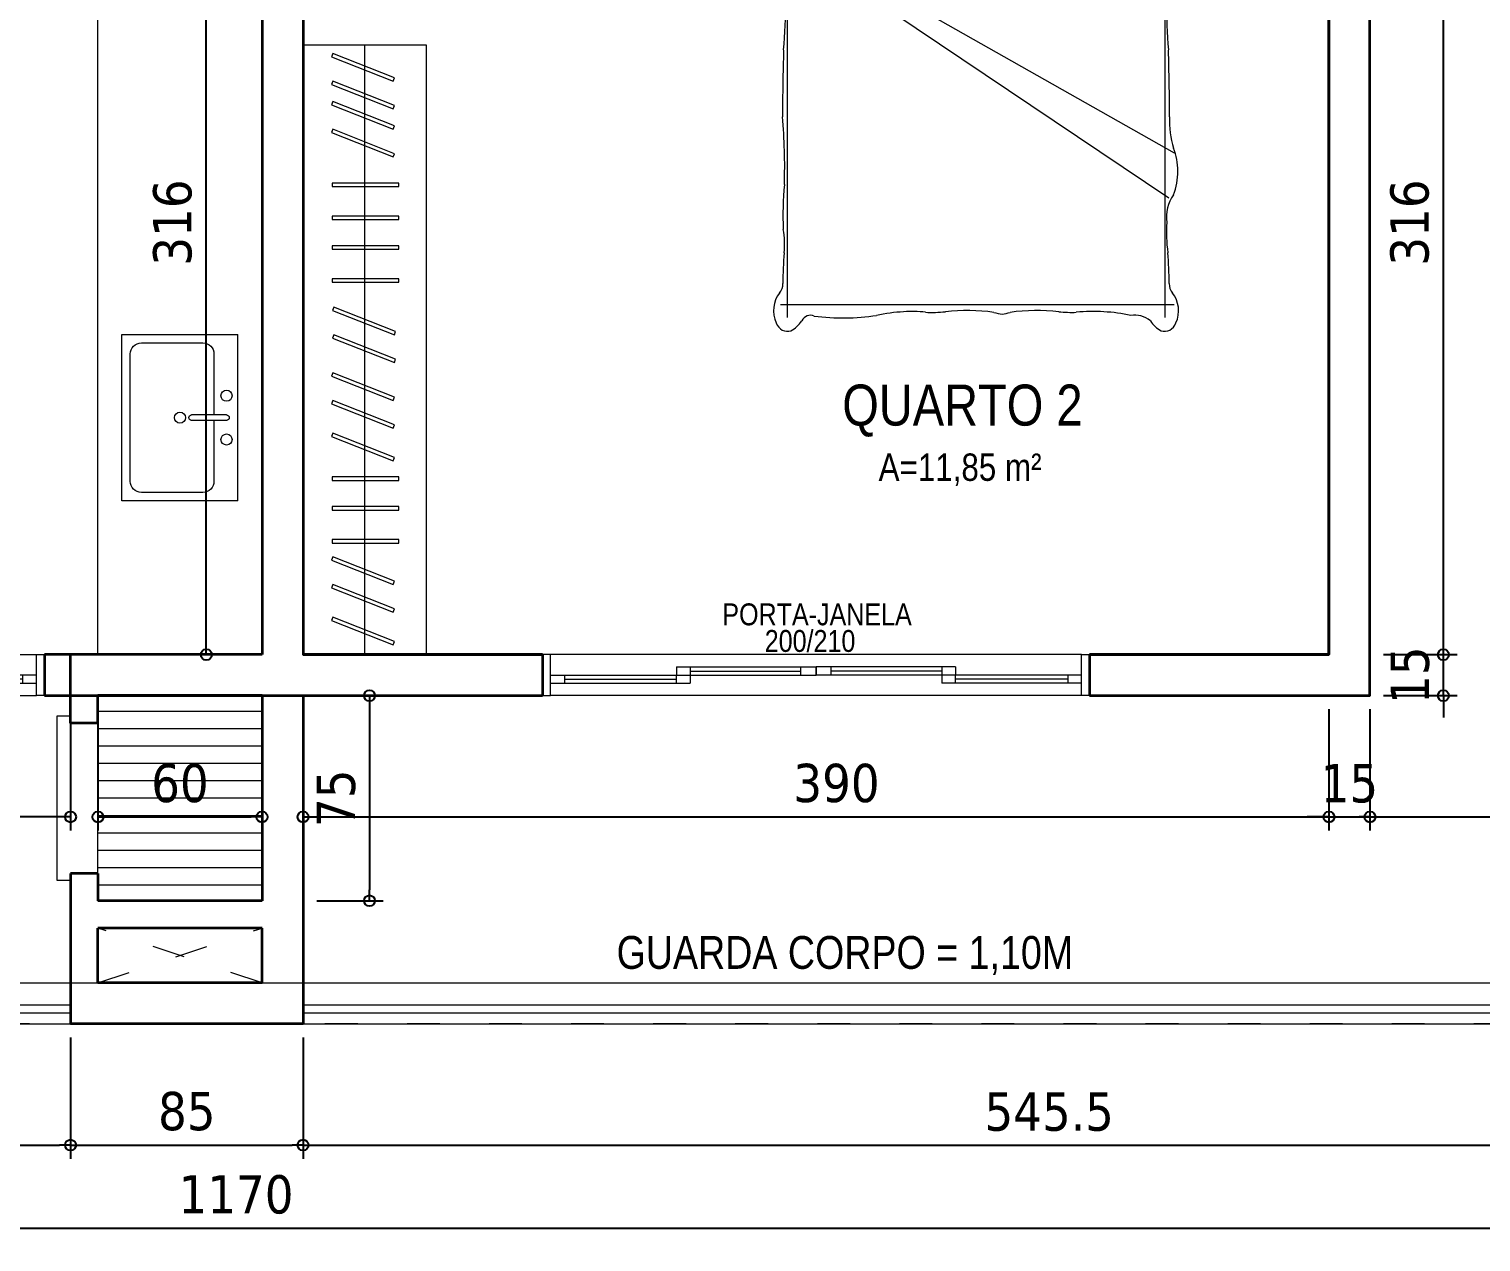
# Model space of a CAD drawing. Header units: millimetres. Extents: x 2030 to 44114, y 1520 to 18221.
# Drawn here: x 39454 to 39985, y 5800 to 6243 of the extents above; entities that cross this region are included whole.
import ezdxf
from ezdxf.enums import TextEntityAlignment as Align

# ---------------------------------------------------------------- set-up
doc = ezdxf.new("R2010")
doc.units = ezdxf.units.MM
doc.linetypes.add('ACAD_ISO03W100', pattern=[30, 12, -18])
for name, color, linetype, lineweight in [('01', 1, 'Continuous', 5), ('018 - Cotas', 244, 'Continuous', 5), ('019 - Hachuras', 19, 'Continuous', 5), ('02', 2, 'Continuous', 13), ('020 - Textos', 20, 'Continuous', 5), ('030 - Esquadrias', 30, 'Continuous', 5), ('05', 5, 'Continuous', 35), ('055 - Mobilia', 55, 'Continuous', 5), ('08', 8, 'Continuous', 5)]:
    doc.layers.add(name, color=color, linetype=linetype, lineweight=lineweight)
doc.styles.add('LE2', font='tahoma.ttf')
doc.styles.add('ROMANS', font='ARIALN.TTF')
doc.dimstyles.new('000_COTA075', dxfattribs={"dimtxt": 14, "dimasz": 4, "dimexe": 5, "dimexo": 5, "dimgap": 5, "dimtad": 1, "dimdec": 1, "dimzin": 12, "dimdsep": 46, "dimtxsty": 'LE2', "dimblk": 'ORIGIN', "dimcen": 0, "dimclrd": 256, "dimclre": 256, "dimclrt": 2, "dimadec": 0, "dimazin": 0, "dimtfac": 1, "dimtdec": 1, "dimtix": 1, "dimtmove": 2, "dimatfit": 3, "dimfxl": 5, "dimtolj": 1, "dimtzin": 0, "dimarcsym": 0})

# ---------------------------------------------------------------- blocks, each defined once
blk = doc.blocks.new('camacasal')
at = {"linetype": 'Continuous'}
for p, q in [((9645.22, -537.99), (9500.32, -537.99)), ((9504.43, -540.03), (9504.43, -730.75)), ((9642.43, -540.03), (9642.43, -730.75)), ((9501.92, -542.64), (9645.86, -542.64)), ((9502.6, -589.39), (9645.86, -670.57)), ((9502.6, -592), (9643.97, -687)), ((9515.14, -595.67), (9541.84, -595.67)), ((9558.64, -595.67), (9561.35, -595.67)), ((9622.73, -595.67), (9643.13, -595.67)), ((9526.37, -600.09), (9571.09, -600.09)), ((9591.66, -600.09), (9599.94, -600.09)), ((9619.86, -600.09), (9643.14, -600.09)), ((9501.92, -725.99), (9645.86, -725.99))]:
    blk.add_line(p, q, dxfattribs=at)
for centre, major_axis, ratio, start_param, end_param in [((9505.42, -540.28), (0, 6.47), 0.842, 1.208836, 1.888697), ((9619.89, -633.03), (-0.73, 90.77), 0.895432, -0.268651, 0.232626), ((9641.49, -540.07), (0, 4.89), 0.842, 4.274479, 5.150299), ((9503.47, -533.29), (0, 9.8), 0.842, 2.739883, 3.148436), ((9533.17, -561.44), (0, 33.82), 0.842, 1.003738, 2.161304), ((9718.67, -554.5), (0, 255.77), 0.842, 1.526173, 1.588451), ((9554.49, -560.47), (0, 57.59), 0.842, 1.290258, 1.869961), ((9525.67, -681.82), (-5.28, 138.12), 0.920375, -0.235032, 0.109747), ((9527.17, -654.64), (-2.37, 111.97), 0.927384, -0.22879, 0.163879), ((9761.45, -543.44), (0, 253.42), 0.842, 1.572651, 1.646389), ((9439.12, -562.3), (0, 130.95), 0.842, 4.697616, 4.844219), ((9626.95, -561.08), (0, 90.08), 0.842, 1.388063, 1.569645), ((9483.72, -545.98), (0, 82.26), 0.842, 4.530683, 4.748075), ((9569.16, -889.87), (0, 344.99), 0.842, -0.098335, 0.059287), ((9572.22, -725.69), (0, 182.51), 0.842, -0.158232, 0.129618), ((9650.18, -546.87), (0, 64.17), 0.842, 1.532854, 1.771103), ((9524.64, -561.57), (0, 86.78), 0.842, -1.538792, -1.384142), ((9652.6, -561.05), (0, 64.02), 0.842, 1.31499, 1.542654), ((9618.49, -719.22), (-1.79, 175), 0.892797, -0.159755, 0.111568), ((9546.25, -547.44), (0, 64.89), 0.842, 4.523311, 4.766895), ((9500.7, -562.3), (0, 166.42), 0.842, 4.609301, 4.825325), ((9578.21, -560.78), (0, 75.88), 0.842, 4.491038, 4.917351), ((9642.28, -537.03), (0, 6.19), 0.842, 3.346004, 3.739523), ((9428.19, -554.5), (0, 255.77), 0.842, 4.694734, 4.757012), ((9532.33, -574.34), (0, 15.68), 0.842, -1.240254, 0.256084), ((9571.15, -574.46), (0, 19.04), 0.842, 0.120414, 0.803586), ((9557.29, -579.82), (0, 28.1), 0.842, -1.301985, -0.528622), ((11070.52, -608), (0, 1861.91), 0.842, 1.544483, 1.555164), ((9565.21, -573.9), (0, 44.61), 0.842, 1.209558, 2.033355), ((9558.29, -585.95), (0, 21.61), 0.842, -0.208719, 1.23629), ((9555.46, -579.05), (0, 18.11), 0.842, -0.625403, 1.114255), ((9517.48, -569.15), (0, 54.36), 0.842, 4.165301, 4.872919), ((9600.57, -567.23), (0, 7.82), 0.842, 0.525578, 1.499193), ((9595.56, -580.57), (0, 20.66), 0.842, -1.078621, -0.060981), ((8076.34, -608), (0, 1861.91), 0.842, -1.555164, -1.544483), ((9604.74, -591.79), (0, 57.37), 0.842, 1.065446, 1.643222), ((9593.79, -595), (0, 27.65), 0.842, -0.112388, 0.947457), ((9591.95, -597.97), (0, 31.42), 0.842, -0.202318, 0.558641), ((9559.6, -574.19), (0, 44.87), 0.842, 3.999141, 4.89617), ((9531.33, -565.11), (0, 77.33), 0.842, 4.216802, 4.680535), ((9620.19, -592.3), (0, 24.21), 0.842, -0.490653, 0.905315), ((9618.05, -597), (0, 30.01), 0.842, -0.494969, 0.54689), ((9600.48, -573.24), (0, 34.53), 0.842, 3.705792, 4.834562), ((9580.96, -562.2), (0, 57.85), 0.842, 3.967485, 4.56338), ((9660.35, -605.69), (0, 51.67), 0.842, 0.871806, 0.993983), ((9464.69, -1449.22), (-752.97, 507.04), 0.949114, -1.071902, -1.048613), ((9524.84, -470.51), (-99.89, 56.93), 0.933708, 1.911895, 2.082379), ((9630.53, -531.08), (45.46, 27.09), 0.886413, 4.213526, 4.422493), ((9638.77, -639.87), (63.76, 22.39), 0.922185, 1.217887, 1.385918), ((9545.65, -582.4), (0, 50.79), 0.842, 1.501623, 1.737181), ((9601.21, -582.4), (0, 50.79), 0.842, 4.546004, 4.781562), ((9660.35, -605.69), (0, 51.67), 0.842, 1.157122, 1.463526), ((9444.75, -597.64), (0, 70.08), 0.842, 4.656224, 4.809979), ((9551.03, -542.65), (0, 54.81), 0.842, 2.659635, 3.314294), ((9587.11, -547.79), (0, 54.75), 0.842, 2.499662, 3.220084), ((9702.11, -597.64), (0, 70.08), 0.842, 1.473207, 1.626961), ((9615.14, -546.14), (0, 55.42), 0.842, 2.634517, 3.237011), ((9614.33, -608.29), (0, 131.6), 0.842, 1.519791, 1.621802), ((9532.53, -608.29), (0, 131.6), 0.842, 4.661383, 4.763394), ((9407.83, -619.68), (0, 113.92), 0.842, 4.595979, 4.753546), ((9739.04, -619.68), (0, 113.92), 0.842, 1.529639, 1.687206), ((9669.44, -651.94), (3.95, 370), 0.450571, 1.524166, 1.590152), ((9477.42, -651.94), (-3.95, 370), 0.450571, 4.693033, 4.759019), ((9357.39, -675.45), (0, 173.51), 0.842, 4.674038, 4.817059), ((9670.18, -658.58), (0, 30.91), 0.842, 1.530165, 1.909279), ((9633.09, -676.41), (0, 16.71), 0.842, 4.666152, 5.182808), ((9631.78, -677.83), (0, 18.26), 0.842, 4.256376, 4.747939), ((9579.13, -692.86), (0, 90.6), 0.842, 1.451831, 1.633258), ((9653.67, -694.03), (0, 12.59), 0.842, 0.867029, 1.726487), ((9480.99, -704.02), (0, 26.7), 0.842, 4.598694, 4.920312), ((9680.7, -699.88), (0, 44.71), 0.842, 1.483451, 1.731891), ((9591.86, -718.16), (0, 105.73), 0.842, 1.465515, 1.571508), ((9555.01, -718.16), (0, 105.73), 0.842, 4.711678, 4.817671), ((9507.16, -728.23), (0, 9.22), 0.842, 0.799084, 2.072077), ((9498.82, -718.36), (0, 4.77), 0.842, 3.905288, 4.737599), ((9648.05, -718.36), (0, 4.77), 0.842, 1.545587, 2.377898), ((9639.7, -728.23), (0, 9.22), 0.842, 4.211108, 5.484102), ((9501.72, -724.54), (0, 12.04), 0.842, 3.555342, 4.048395), ((9512.95, -734.57), (0, 4.66), 0.842, -0.345033, 0.975018), ((9525.24, -650.78), (77.85, 21.26), 0.992056, 4.311435, 4.59512), ((9549.6, -809.75), (0, 81.16), 0.842, 0.038529, 0.184232), ((9550.19, -779.21), (0, 50.7), 0.842, -0.111538, 0.07549), ((9556.98, -636.73), (0, 92.13), 0.842, 3.115228, 3.209722), ((9570.33, -822.66), (0, 94.5), 0.842, -0.121788, 0.101566), ((9583.81, -712.73), (0, 16.75), 0.842, 2.867991, 3.081897), ((9582.13, -712.73), (0, 16.75), 0.842, 3.201289, 3.415195), ((9595.6, -822.66), (0, 94.5), 0.842, -0.101566, 0.121788), ((9608.3, -658.15), (0, 70.7), 0.842, 3.063819, 3.171686), ((9616.11, -809.76), (0, 81.25), 0.842, -0.059629, 0.088093), ((9617.55, -809.75), (0, 81.16), 0.842, -0.184232, -0.038529), ((9633.06, -735.72), (-6.32, 3.45), 0.755673, 4.460076, 5.556769), ((9645.15, -724.54), (0, 12.04), 0.842, 2.23479, 2.727844), ((9504.47, -730.42), (0, 5.37), 0.842, 2.00111, 3.439314), ((9642.4, -730.42), (0, 5.37), 0.842, 2.843871, 4.282075)]:
    blk.add_ellipse(centre, major_axis=major_axis, ratio=ratio, start_param=start_param, end_param=end_param, dxfattribs=at)
blk = doc.blocks.new('Pia da cozinha-Simples - 760 x 535mm-V2-Pav_ Terreo')
for p, q in [((-364.3, 264.2), (-364.3, -265.2)), ((-364.3, 264.2), (395.7, 264.2)), ((3, 212.7), (3, 53.1)), ((28.4, 212.7), (28.4, 53.1)), ((395.7, -265.2), (395.7, 264.2)), ((3, 155.5), (-275.4, 155.5)), ((306.8, 155.5), (28.4, 155.5)), ((-326.2, 104.7), (-326.2, -176.3)), ((357.6, -176.3), (357.6, 104.7)), ((-364.3, -265.2), (395.7, -265.2)), ((-275.4, -227.1), (306.8, -227.1))]:
    blk.add_line(p, q)
for centre, radius, start, end in [((-84.3, 212.7), 25.4, 360, 180), ((-84.3, 212.7), 25.4, 180, 360), ((15.7, 212.7), 12.7, 360, 180), ((115.7, 212.7), 25.4, 360, 180), ((115.7, 212.7), 25.4, 180, 360), ((-275.4, 104.7), 50.8, 90, 180), ((306.8, 104.7), 50.8, 360, 90), ((15.7, 0), 25.4, 360, 180), ((15.7, 0), 25.4, 180, 0), ((15.7, 53.1), 12.7, 180, 0), ((-275.4, -176.3), 50.8, 180, 270), ((306.8, -176.3), 50.8, 270, 0)]:
    blk.add_arc(centre, radius, start, end)
blk = doc.blocks.new('PJ-200')
at = {"layer": '030 - Esquadrias'}
for p, q in [((74001.4, -12434.79), (73807.4, -12434.79)), ((73807.4, -12439.29), (73812.4, -12439.29)), ((73812.4, -12442.29), (73812.4, -12439.29)), ((73812.4, -12439.29), (73853.4, -12439.29)), ((73853.4, -12439.29), (73853.4, -12442.29)), ((73853.4, -12439.29), (73858.4, -12439.29)), ((73858.4, -12442.29), (73858.4, -12439.29)), ((73955.4, -12439.29), (73950.4, -12439.29)), ((73950.4, -12442.29), (73950.4, -12439.29)), ((73996.4, -12439.29), (73955.4, -12439.29)), ((73955.4, -12439.29), (73955.4, -12442.29)), ((73996.4, -12442.29), (73996.4, -12439.29)), ((74001.4, -12439.29), (73996.4, -12439.29)), ((73807.4, -12442.29), (73812.4, -12442.29)), ((73812.4, -12440.79), (73853.4, -12440.79)), ((73812.4, -12442.29), (73853.4, -12442.29)), ((73853.4, -12442.29), (73858.4, -12442.29)), ((73853.4, -12442.29), (73858.4, -12442.29)), ((73853.4, -12445.29), (73853.4, -12442.29)), ((73853.4, -12445.29), (73858.4, -12445.29)), ((73858.4, -12445.29), (73858.4, -12442.29)), ((73858.4, -12442.29), (73898.9, -12442.29)), ((73858.4, -12443.79), (73898.9, -12443.79)), ((73858.4, -12445.29), (73898.9, -12445.29)), ((73898.9, -12442.29), (73898.9, -12445.29)), ((73898.9, -12442.29), (73904.4, -12442.29)), ((73898.9, -12445.29), (73904.4, -12445.29)), ((73904.4, -12442.29), (73904.4, -12445.29)), ((73909.9, -12442.29), (73904.4, -12442.29)), ((73904.4, -12442.29), (73904.4, -12445.29)), ((73904.4, -12445.29), (73904.4, -12442.29)), ((73904.4, -12445.29), (73904.4, -12442.29)), ((73909.9, -12445.29), (73904.4, -12445.29)), ((73909.9, -12442.29), (73909.9, -12445.29)), ((73950.4, -12442.29), (73909.9, -12442.29)), ((73950.4, -12443.79), (73909.9, -12443.79)), ((73950.4, -12445.29), (73909.9, -12445.29)), ((73955.4, -12442.29), (73950.4, -12442.29)), ((73950.4, -12445.29), (73950.4, -12442.29)), ((73955.4, -12442.29), (73950.4, -12442.29)), ((73955.4, -12445.29), (73950.4, -12445.29)), ((73996.4, -12440.79), (73955.4, -12440.79)), ((73955.4, -12445.29), (73955.4, -12442.29)), ((73996.4, -12442.29), (73955.4, -12442.29)), ((74001.4, -12442.29), (73996.4, -12442.29)), ((74001.4, -12449.79), (73807.4, -12449.79))]:
    blk.add_line(p, q, dxfattribs=at)
for points in [[(73804.4, -12449.79), (73804.4, -12434.79), (73807.4, -12434.79), (73807.4, -12449.79)], [(74004.4, -12449.79), (74004.4, -12434.79), (74001.4, -12434.79), (74001.4, -12449.79)]]:
    blk.add_lwpolyline(points, close=True, dxfattribs=at)
blk = doc.blocks.new('porta300')
at = {"layer": '030 - Esquadrias'}
for p, q in [((118299.49, -28948.65), (118593.49, -28948.65)), ((118299.49, -28956.15), (118304.49, -28956.15)), ((118304.49, -28956.15), (118304.49, -28959.15)), ((118304.49, -28956.15), (118370.49, -28956.15)), ((118370.49, -28953.15), (118375.49, -28953.15)), ((118370.49, -28953.15), (118370.49, -28956.15)), ((118370.49, -28959.15), (118370.49, -28956.15)), ((118370.49, -28956.15), (118375.49, -28956.15)), ((118370.49, -28956.15), (118375.49, -28956.15)), ((118375.49, -28953.15), (118375.49, -28956.15)), ((118375.49, -28953.15), (118440.99, -28953.15)), ((118375.49, -28954.65), (118440.99, -28954.65)), ((118375.49, -28956.15), (118375.49, -28959.15)), ((118375.49, -28956.15), (118440.99, -28956.15)), ((118440.99, -28953.15), (118446.49, -28953.15)), ((118440.99, -28956.15), (118440.99, -28953.15)), ((118440.99, -28956.15), (118446.49, -28956.15)), ((118446.49, -28956.15), (118446.49, -28953.15)), ((118451.99, -28953.15), (118446.49, -28953.15)), ((118446.49, -28956.15), (118446.49, -28953.15)), ((118446.49, -28953.15), (118446.49, -28956.15)), ((118446.49, -28953.15), (118446.49, -28956.15)), ((118451.99, -28956.15), (118446.49, -28956.15)), ((118451.99, -28956.15), (118451.99, -28953.15)), ((118517.49, -28953.15), (118451.99, -28953.15)), ((118517.49, -28954.65), (118451.99, -28954.65)), ((118517.49, -28956.15), (118451.99, -28956.15)), ((118522.49, -28953.15), (118517.49, -28953.15)), ((118517.49, -28953.15), (118517.49, -28956.15)), ((118517.49, -28956.15), (118517.49, -28959.15)), ((118522.49, -28956.15), (118517.49, -28956.15)), ((118522.49, -28956.15), (118517.49, -28956.15)), ((118522.49, -28953.15), (118522.49, -28956.15)), ((118522.49, -28959.15), (118522.49, -28956.15)), ((118588.49, -28956.15), (118522.49, -28956.15)), ((118593.49, -28956.15), (118588.49, -28956.15)), ((118588.49, -28956.15), (118588.49, -28959.15)), ((118299.49, -28959.15), (118304.49, -28959.15)), ((118304.49, -28957.65), (118370.49, -28957.65)), ((118304.49, -28959.15), (118370.49, -28959.15)), ((118370.49, -28959.15), (118375.49, -28959.15)), ((118522.49, -28959.15), (118517.49, -28959.15)), ((118588.49, -28957.65), (118522.49, -28957.65)), ((118588.49, -28959.15), (118522.49, -28959.15)), ((118593.49, -28959.15), (118588.49, -28959.15)), ((118299.49, -28963.65), (118593.49, -28963.65))]:
    blk.add_line(p, q, dxfattribs=at)
for points in [[(118296.49, -28948.65), (118296.49, -28963.65), (118299.49, -28963.65), (118299.49, -28948.65)], [(118596.49, -28948.65), (118596.49, -28963.65), (118593.49, -28963.65), (118593.49, -28948.65)]]:
    blk.add_lwpolyline(points, close=True, dxfattribs=at)
blk = doc.blocks.new('_Origin')
at = {"color": 0, "linetype": 'ByBlock', "lineweight": -2}
blk.add_line((0, 0), (-1, 0), dxfattribs=at)
blk.add_circle((0, 0), 0.5, dxfattribs=at)
blk = doc.blocks.new('*D238')
at = {"layer": '018 - Cotas', "lineweight": -2, "transparency": 16777216}
for p, q in [((38959.79, 5874.74), (38959.79, 5830.39)), ((39469.29, 5874.74), (39469.29, 5830.39)), ((38963.79, 5835.39), (39465.29, 5835.39))]:
    blk.add_line(p, q, dxfattribs=at)
at = {"layer": 'Defpoints', "color": 0, "transparency": 16777216}
for p in [(38959.79, 5879.74), (39469.29, 5879.74), (39469.29, 5835.39)]:
    blk.add_point(p, dxfattribs=at)
at = {"layer": '018 - Cotas', "lineweight": -2, "transparency": 16777216, "xscale": 4, "yscale": 4, "zscale": 4, "rotation": 180}
blk.add_blockref('_Origin', (38959.79, 5835.39), dxfattribs=at)
at = {"layer": '018 - Cotas', "lineweight": -2, "transparency": 16777216, "xscale": 4, "yscale": 4, "zscale": 4}
blk.add_blockref('_Origin', (39469.29, 5835.39), dxfattribs=at)
at = {"layer": '018 - Cotas', "color": 2, "transparency": 16777216, "insert": (39214.54, 5847.67), "char_height": 14, "attachment_point": 5, "style": 'LE2'}
blk.add_mtext('\\A1;509.5', dxfattribs=at)
blk = doc.blocks.new('*D239')
at = {"layer": '018 - Cotas', "lineweight": -2, "transparency": 16777216}
for p, q in [((39469.29, 5874.74), (39469.29, 5830.39)), ((39554.29, 5874.74), (39554.29, 5830.39)), ((39473.29, 5835.39), (39550.29, 5835.39))]:
    blk.add_line(p, q, dxfattribs=at)
at = {"layer": 'Defpoints', "color": 0, "transparency": 16777216}
for p in [(39469.29, 5879.74), (39554.29, 5879.74), (39554.29, 5835.39)]:
    blk.add_point(p, dxfattribs=at)
at = {"layer": '018 - Cotas', "lineweight": -2, "transparency": 16777216, "xscale": 4, "yscale": 4, "zscale": 4, "rotation": 180}
blk.add_blockref('_Origin', (39469.29, 5835.39), dxfattribs=at)
at = {"layer": '018 - Cotas', "lineweight": -2, "transparency": 16777216, "xscale": 4, "yscale": 4, "zscale": 4}
blk.add_blockref('_Origin', (39554.29, 5835.39), dxfattribs=at)
at = {"layer": '018 - Cotas', "color": 2, "transparency": 16777216, "insert": (39511.79, 5847.71), "char_height": 14, "attachment_point": 5, "style": 'LE2'}
blk.add_mtext('\\A1;85', dxfattribs=at)
blk = doc.blocks.new('*D240')
at = {"layer": '018 - Cotas', "lineweight": -2, "transparency": 16777216}
for p, q in [((39554.29, 5874.74), (39554.29, 5830.39)), ((40099.79, 5874.74), (40099.79, 5830.39)), ((39558.29, 5835.39), (40095.79, 5835.39))]:
    blk.add_line(p, q, dxfattribs=at)
at = {"layer": 'Defpoints', "color": 0, "transparency": 16777216}
for p in [(39554.29, 5879.74), (40099.79, 5879.74), (40099.79, 5835.39)]:
    blk.add_point(p, dxfattribs=at)
at = {"layer": '018 - Cotas', "lineweight": -2, "transparency": 16777216, "xscale": 4, "yscale": 4, "zscale": 4, "rotation": 180}
blk.add_blockref('_Origin', (39554.29, 5835.39), dxfattribs=at)
at = {"layer": '018 - Cotas', "lineweight": -2, "transparency": 16777216, "xscale": 4, "yscale": 4, "zscale": 4}
blk.add_blockref('_Origin', (40099.79, 5835.39), dxfattribs=at)
at = {"layer": '018 - Cotas', "color": 2, "transparency": 16777216, "insert": (39827.04, 5847.53), "char_height": 14, "attachment_point": 5, "style": 'LE2'}
blk.add_mtext('\\A1;545.5', dxfattribs=at)
blk = doc.blocks.new('*D242')
at = {"layer": '018 - Cotas', "lineweight": -2, "transparency": 16777216}
for p, q in [((39479.29, 5994.74), (39479.29, 5950.4)), ((39539.29, 5994.74), (39539.29, 5950.4)), ((39483.29, 5955.4), (39535.29, 5955.4))]:
    blk.add_line(p, q, dxfattribs=at)
at = {"layer": 'Defpoints', "color": 0, "transparency": 16777216}
for p in [(39479.29, 5999.74), (39539.29, 5999.74), (39539.29, 5955.4)]:
    blk.add_point(p, dxfattribs=at)
at = {"layer": '018 - Cotas', "lineweight": -2, "transparency": 16777216, "xscale": 4, "yscale": 4, "zscale": 4, "rotation": 180}
blk.add_blockref('_Origin', (39479.29, 5955.4), dxfattribs=at)
at = {"layer": '018 - Cotas', "lineweight": -2, "transparency": 16777216, "xscale": 4, "yscale": 4, "zscale": 4}
blk.add_blockref('_Origin', (39539.29, 5955.4), dxfattribs=at)
at = {"layer": '018 - Cotas', "color": 2, "transparency": 16777216, "insert": (39509.29, 5967.68), "char_height": 14, "attachment_point": 5, "style": 'LE2'}
blk.add_mtext('\\A1;60', dxfattribs=at)
blk = doc.blocks.new('*D211')
at = {"layer": '018 - Cotas', "lineweight": -2, "transparency": 16777216}
for p, q in [((39562.17, 5999.74), (39583.57, 5999.74)), ((39578.57, 5995.74), (39578.57, 5928.74)), ((39559.29, 5924.74), (39583.57, 5924.74))]:
    blk.add_line(p, q, dxfattribs=at)
at = {"layer": 'Defpoints', "color": 0, "transparency": 16777216}
for p in [(39557.17, 5999.74), (39554.29, 5924.74), (39578.57, 5924.74)]:
    blk.add_point(p, dxfattribs=at)
at = {"layer": '018 - Cotas', "lineweight": -2, "transparency": 16777216, "xscale": 4, "yscale": 4, "zscale": 4}
for p, rotation in [((39578.57, 5999.74), 90), ((39578.57, 5924.74), 270)]:
    blk.add_blockref('_Origin', p, dxfattribs=dict(at, rotation=rotation))
at = {"layer": '018 - Cotas', "color": 2, "transparency": 16777216, "insert": (39566.42, 5962.24), "char_height": 14, "attachment_point": 5, "rotation": 90, "style": 'LE2'}
blk.add_mtext('\\A1;75', dxfattribs=at)
blk = doc.blocks.new('*D257')
at = {"layer": '018 - Cotas', "lineweight": -2, "transparency": 16777216}
for p, q in [((38944.79, 5874.74), (38944.79, 5799.98)), ((40114.79, 5874.74), (40114.79, 5799.98)), ((38948.79, 5804.98), (40110.79, 5804.98))]:
    blk.add_line(p, q, dxfattribs=at)
at = {"layer": 'Defpoints', "color": 0, "transparency": 16777216}
for p in [(38944.79, 5879.74), (40114.79, 5879.74), (40114.79, 5804.98)]:
    blk.add_point(p, dxfattribs=at)
at = {"layer": '018 - Cotas', "lineweight": -2, "transparency": 16777216, "xscale": 4, "yscale": 4, "zscale": 4, "rotation": 180}
blk.add_blockref('_Origin', (38944.79, 5804.98), dxfattribs=at)
at = {"layer": '018 - Cotas', "lineweight": -2, "transparency": 16777216, "xscale": 4, "yscale": 4, "zscale": 4}
blk.add_blockref('_Origin', (40114.79, 5804.98), dxfattribs=at)
at = {"layer": '018 - Cotas', "color": 2, "transparency": 16777216, "insert": (39529.79, 5817.27), "char_height": 14, "attachment_point": 5, "style": 'LE2'}
blk.add_mtext('\\A1;1170', dxfattribs=at)
blk = doc.blocks.new('*D308')
at = {"layer": '018 - Cotas', "lineweight": -2, "transparency": 16777216}
for p, q in [((39130.29, 5994.74), (39130.29, 5950.4)), ((39469.29, 5994.74), (39469.29, 5950.4)), ((39465.29, 5955.4), (39134.29, 5955.4))]:
    blk.add_line(p, q, dxfattribs=at)
at = {"layer": 'Defpoints', "color": 0, "transparency": 16777216}
for p in [(39130.29, 5999.74), (39469.29, 5999.74), (39130.29, 5955.4)]:
    blk.add_point(p, dxfattribs=at)
at = {"layer": '018 - Cotas', "lineweight": -2, "transparency": 16777216, "xscale": 4, "yscale": 4, "zscale": 4, "rotation": 180}
blk.add_blockref('_Origin', (39130.29, 5955.4), dxfattribs=at)
at = {"layer": '018 - Cotas', "lineweight": -2, "transparency": 16777216, "xscale": 4, "yscale": 4, "zscale": 4}
blk.add_blockref('_Origin', (39469.29, 5955.4), dxfattribs=at)
at = {"layer": '018 - Cotas', "color": 2, "transparency": 16777216, "insert": (39299.79, 5967.69), "char_height": 14, "attachment_point": 5, "style": 'LE2'}
blk.add_mtext('\\A1;339', dxfattribs=at)
blk = doc.blocks.new('*D311')
at = {"layer": '018 - Cotas', "lineweight": -2, "transparency": 16777216}
for p, q in [((39554.29, 5994.74), (39554.29, 5950.4)), ((39944.29, 5994.74), (39944.29, 5950.4)), ((39558.29, 5955.4), (39940.29, 5955.4))]:
    blk.add_line(p, q, dxfattribs=at)
at = {"layer": 'Defpoints', "color": 0, "transparency": 16777216}
for p in [(39554.29, 5999.74), (39944.29, 5999.74), (39944.29, 5955.4)]:
    blk.add_point(p, dxfattribs=at)
at = {"layer": '018 - Cotas', "lineweight": -2, "transparency": 16777216, "xscale": 4, "yscale": 4, "zscale": 4, "rotation": 180}
blk.add_blockref('_Origin', (39554.29, 5955.4), dxfattribs=at)
at = {"layer": '018 - Cotas', "lineweight": -2, "transparency": 16777216, "xscale": 4, "yscale": 4, "zscale": 4}
blk.add_blockref('_Origin', (39944.29, 5955.4), dxfattribs=at)
at = {"layer": '018 - Cotas', "color": 2, "transparency": 16777216, "insert": (39749.29, 5967.69), "char_height": 14, "attachment_point": 5, "style": 'LE2'}
blk.add_mtext('\\A1;390', dxfattribs=at)
blk = doc.blocks.new('*D312')
at = {"layer": '018 - Cotas', "lineweight": -2, "transparency": 16777216}
for p, q in [((39929.29, 5994.74), (39929.29, 5950.4)), ((39944.29, 5994.74), (39944.29, 5950.4)), ((39925.29, 5955.4), (39921.29, 5955.4)), ((39929.29, 5955.4), (39944.29, 5955.4)), ((39948.29, 5955.4), (39952.29, 5955.4))]:
    blk.add_line(p, q, dxfattribs=at)
at = {"layer": 'Defpoints', "color": 0, "transparency": 16777216}
for p in [(39929.29, 5999.74), (39944.29, 5999.74), (39944.29, 5955.4)]:
    blk.add_point(p, dxfattribs=at)
at = {"layer": '018 - Cotas', "lineweight": -2, "transparency": 16777216, "xscale": 4, "yscale": 4, "zscale": 4}
blk.add_blockref('_Origin', (39929.29, 5955.4), dxfattribs=at)
at = {"layer": '018 - Cotas', "lineweight": -2, "transparency": 16777216, "xscale": 4, "yscale": 4, "zscale": 4, "rotation": 180}
blk.add_blockref('_Origin', (39944.29, 5955.4), dxfattribs=at)
at = {"layer": '018 - Cotas', "color": 2, "transparency": 16777216, "insert": (39936.79, 5967.57), "char_height": 14, "attachment_point": 5, "style": 'LE2'}
blk.add_mtext('\\A1;15', dxfattribs=at)
blk = doc.blocks.new('*D313')
at = {"layer": '018 - Cotas', "lineweight": -2, "transparency": 16777216}
for p, q in [((39944.29, 5994.74), (39944.29, 5950.4)), ((40099.79, 5994.74), (40099.79, 5950.4)), ((39948.29, 5955.4), (40095.79, 5955.4))]:
    blk.add_line(p, q, dxfattribs=at)
at = {"layer": 'Defpoints', "color": 0, "transparency": 16777216}
for p in [(39944.29, 5999.74), (40099.79, 5999.74), (40099.79, 5955.4)]:
    blk.add_point(p, dxfattribs=at)
at = {"layer": '018 - Cotas', "lineweight": -2, "transparency": 16777216, "xscale": 4, "yscale": 4, "zscale": 4, "rotation": 180}
blk.add_blockref('_Origin', (39944.29, 5955.4), dxfattribs=at)
at = {"layer": '018 - Cotas', "lineweight": -2, "transparency": 16777216, "xscale": 4, "yscale": 4, "zscale": 4}
blk.add_blockref('_Origin', (40099.79, 5955.4), dxfattribs=at)
at = {"layer": '018 - Cotas', "color": 2, "transparency": 16777216, "insert": (40022.04, 5967.57), "char_height": 14, "attachment_point": 5, "style": 'LE2'}
blk.add_mtext('\\A1;155.5', dxfattribs=at)
blk = doc.blocks.new('*D321')
at = {"layer": '018 - Cotas', "lineweight": -2, "transparency": 16777216}
for p, q in [((39971.16, 6018.74), (39971.16, 6022.74)), ((39949.29, 6014.74), (39976.16, 6014.74)), ((39971.16, 5999.74), (39971.16, 6014.74)), ((39949.29, 5999.74), (39976.16, 5999.74)), ((39971.16, 5995.74), (39971.16, 5991.74))]:
    blk.add_line(p, q, dxfattribs=at)
at = {"layer": 'Defpoints', "color": 0, "transparency": 16777216}
for p in [(39944.29, 6014.74), (39971.16, 6014.74), (39944.29, 5999.74)]:
    blk.add_point(p, dxfattribs=at)
at = {"layer": '018 - Cotas', "lineweight": -2, "transparency": 16777216, "xscale": 4, "yscale": 4, "zscale": 4}
for p, rotation in [((39971.16, 6014.74), 270), ((39971.16, 5999.74), 90)]:
    blk.add_blockref('_Origin', p, dxfattribs=dict(at, rotation=rotation))
at = {"layer": '018 - Cotas', "color": 2, "transparency": 16777216, "insert": (39958.99, 6007.24), "char_height": 14, "attachment_point": 5, "rotation": 90, "style": 'LE2'}
blk.add_mtext('\\A1;15', dxfattribs=at)
blk = doc.blocks.new('*D322')
at = {"layer": '018 - Cotas', "lineweight": -2, "transparency": 16777216}
for p, q in [((39949.29, 6330.74), (39976.16, 6330.74)), ((39971.16, 6018.74), (39971.16, 6326.74)), ((39949.29, 6014.74), (39976.16, 6014.74))]:
    blk.add_line(p, q, dxfattribs=at)
at = {"layer": 'Defpoints', "color": 0, "transparency": 16777216}
for p in [(39944.29, 6330.74), (39971.16, 6330.74), (39944.29, 6014.74)]:
    blk.add_point(p, dxfattribs=at)
at = {"layer": '018 - Cotas', "lineweight": -2, "transparency": 16777216, "xscale": 4, "yscale": 4, "zscale": 4}
for p, rotation in [((39971.16, 6330.74), 90), ((39971.16, 6014.74), 270)]:
    blk.add_blockref('_Origin', p, dxfattribs=dict(at, rotation=rotation))
at = {"layer": '018 - Cotas', "color": 2, "transparency": 16777216, "insert": (39958.86, 6172.74), "char_height": 14, "attachment_point": 5, "rotation": 90, "style": 'LE2'}
blk.add_mtext('\\A1;316', dxfattribs=at)
blk = doc.blocks.new('*D365')
at = {"layer": '018 - Cotas', "lineweight": -2, "transparency": 16777216}
for p, q in [((39534.29, 6330.74), (39513.92, 6330.74)), ((39518.92, 6018.74), (39518.92, 6326.74)), ((39534.29, 6014.74), (39513.92, 6014.74))]:
    blk.add_line(p, q, dxfattribs=at)
at = {"layer": 'Defpoints', "color": 0, "transparency": 16777216}
for p in [(39518.92, 6330.74), (39539.29, 6330.74), (39539.29, 6014.74)]:
    blk.add_point(p, dxfattribs=at)
at = {"layer": '018 - Cotas', "lineweight": -2, "transparency": 16777216, "xscale": 4, "yscale": 4, "zscale": 4}
for p, rotation in [((39518.92, 6330.74), 90), ((39518.92, 6014.74), 270)]:
    blk.add_blockref('_Origin', p, dxfattribs=dict(at, rotation=rotation))
at = {"layer": '018 - Cotas', "color": 2, "transparency": 16777216, "insert": (39506.62, 6172.74), "char_height": 14, "attachment_point": 5, "rotation": 90, "style": 'LE2'}
blk.add_mtext('\\A1;316', dxfattribs=at)

msp = doc.modelspace()

# ---------------------------------------------------------------- hatches: boundary and pattern name
at = {"layer": '019 - Hachuras'}
h = msp.add_hatch(dxfattribs=at)
h.set_pattern_fill('ANSI31', color=256, scale=2, angle=315)
h.set_pattern_definition([(360, (102916.7916, -559.1293), (1e-15, 6.35), [])])
h.paths.add_polyline_path([(39479.29, 5979.74), (39479.29, 5999.74), (39539.29, 5999.74), (39539.29, 5924.74), (39479.29, 5924.74), (39479.29, 5929.74)])

# ---------------------------------------------------------------- linework, layer by layer
at = {"layer": '01'}
for p, q in [((39469.29, 5992.24), (39464.29, 5992.24)), ((39464.29, 5992.24), (39464.29, 5932.24)), ((39479.29, 5934.74), (39479.29, 5989.74)), ((39464.29, 5932.24), (39469.29, 5932.24))]:
    msp.add_line(p, q, dxfattribs=at)
at = {"layer": '01', "linetype": 'ACAD_ISO03W100'}
for p, q in [((39539.29, 5894.74), (39479.29, 5914.74)), ((39479.29, 5894.74), (39539.29, 5914.74))]:
    msp.add_line(p, q, dxfattribs=at)
at = {"layer": '01'}
for points in [[(38944.79, 5879.74), (40114.79, 5879.74), (40114.79, 8836.74), (38944.79, 8836.74), (38944.79, 5879.74)], [(38959.79, 7391.24), (38959.79, 5894.74), (40099.79, 5894.74), (40099.79, 7321.24)]]:
    msp.add_lwpolyline(points, dxfattribs=at)
at = {"layer": '02'}
for p, q in [((38959.79, 5886.74), (39469.29, 5886.74)), ((39554.29, 5886.74), (40099.79, 5886.74)), ((38959.79, 5883.74), (39469.29, 5883.74)), ((39554.29, 5883.74), (40099.79, 5883.74))]:
    msp.add_line(p, q, dxfattribs=at)
at = {"layer": '05'}
for p, q in [((39459.79, 6014.74), (39459.79, 5999.74)), ((39539.29, 6014.74), (39469.29, 6014.74)), ((39469.29, 5989.74), (39469.29, 6014.74)), ((39641.79, 6014.74), (39641.79, 5999.74)), ((39841.79, 6014.74), (39841.79, 5999.74)), ((39479.29, 5999.74), (39539.29, 5999.74)), ((39479.29, 5999.74), (39539.29, 5999.74)), ((39479.29, 5989.74), (39479.29, 5999.74)), ((39539.29, 5999.74), (39479.29, 5999.74)), ((39539.29, 5999.74), (39539.29, 5924.74)), ((39554.29, 5999.74), (39554.29, 5879.74)), ((39554.29, 5999.74), (39554.29, 5879.74)), ((39479.29, 5989.74), (39469.29, 5989.74)), ((39469.29, 5934.74), (39469.29, 5879.74)), ((39479.29, 5934.74), (39469.29, 5934.74)), ((39479.29, 5934.74), (39479.29, 5924.74)), ((39539.29, 5924.74), (39479.29, 5924.74)), ((39479.29, 5894.74), (39479.29, 5914.74)), ((39539.29, 5914.74), (39479.29, 5914.74)), ((39539.29, 5914.74), (39479.29, 5914.74)), ((39539.29, 5894.74), (39539.29, 5914.74)), ((39539.29, 5894.74), (39479.29, 5894.74)), ((39554.29, 5879.74), (39469.29, 5879.74))]:
    msp.add_line(p, q, dxfattribs=at)
for points in [[(39841.79, 5999.74), (39944.29, 5999.74), (39944.29, 6383.24)], [(39841.79, 5999.74), (39944.29, 5999.74), (39944.29, 6345.74)], [(39539.29, 6330.74), (39539.29, 6014.74)], [(39564.29, 6330.74), (39554.29, 6330.74), (39554.29, 6014.74), (39641.79, 6014.74)], [(39841.79, 6014.74), (39929.29, 6014.74), (39929.29, 6330.74), (39644.29, 6330.74)], [(39929.29, 6330.74), (39929.29, 6014.74), (39841.79, 6014.74)], [(39539.29, 6014.74), (39459.79, 6014.74)], [(39641.79, 6014.74), (39554.29, 6014.74)], [(39459.79, 5999.74), (39641.79, 5999.74)], [(39539.29, 5999.74), (39539.29, 5999.74), (39641.79, 5999.74)]]:
    msp.add_lwpolyline(points, dxfattribs=at)
at = {"layer": '055 - Mobilia'}
msp.add_line((39576.79, 6237.74), (39576.79, 6014.74), dxfattribs=at)
for points in [[(39479.29, 6330.74), (39539.29, 6330.74), (39539.29, 6014.74), (39479.29, 6014.74)], [(39565.13, 6234.58), (39564.65, 6233.38), (39587.24, 6224.46), (39587.72, 6225.66)], [(39565.13, 6224.43), (39564.65, 6223.23), (39587.24, 6214.31), (39587.72, 6215.51)], [(39565.13, 6216.98), (39564.65, 6215.78), (39587.24, 6206.86), (39587.72, 6208.07)], [(39565.13, 6206.84), (39564.65, 6205.63), (39587.24, 6196.72), (39587.72, 6197.92)], [(39564.98, 6187.16), (39564.98, 6185.87), (39589.27, 6185.87), (39589.27, 6187.16)], [(39564.98, 6175.08), (39564.98, 6173.79), (39589.27, 6173.79), (39589.27, 6175.08)], [(39564.98, 6164.27), (39564.98, 6162.98), (39589.27, 6162.98), (39589.27, 6164.27)], [(39564.98, 6152.2), (39564.98, 6150.91), (39589.27, 6150.91), (39589.27, 6152.2)], [(39565.55, 6141.82), (39565.07, 6140.62), (39587.67, 6131.7), (39588.14, 6132.91)], [(39565.55, 6131.68), (39565.07, 6130.47), (39587.67, 6121.56), (39588.14, 6122.76)], [(39565.13, 6117.79), (39564.65, 6116.59), (39587.24, 6107.67), (39587.72, 6108.87)], [(39565.13, 6107.64), (39564.65, 6106.44), (39587.24, 6097.52), (39587.72, 6098.72)], [(39565.13, 6095.71), (39564.65, 6094.51), (39587.24, 6085.59), (39587.72, 6086.79)], [(39564.98, 6079.7), (39564.98, 6078.4), (39589.27, 6078.4), (39589.27, 6079.7)], [(39564.98, 6068.89), (39564.98, 6067.59), (39589.27, 6067.59), (39589.27, 6068.89)], [(39564.98, 6056.81), (39564.98, 6055.52), (39589.27, 6055.52), (39589.27, 6056.81)], [(39565.13, 6050.5), (39564.65, 6049.3), (39587.24, 6040.38), (39587.72, 6041.58)], [(39565.13, 6040.35), (39564.65, 6039.15), (39587.24, 6030.23), (39587.72, 6031.44)], [(39565.13, 6028.42), (39564.65, 6027.22), (39587.24, 6018.3), (39587.72, 6019.51)]]:
    msp.add_lwpolyline(points, close=True, dxfattribs=at)
msp.add_lwpolyline([(39554.29, 6069.74), (39554.29, 6237.74), (39599.29, 6237.74), (39599.29, 6014.74), (39599.29, 6014.74), (39599.29, 6014.74), (39554.29, 6014.74), (39554.29, 6069.74)], dxfattribs=at)
at = {"layer": '08', "linetype": 'ACAD_ISO03W100'}
msp.add_lwpolyline([(40024.29, 7321.24), (40024.29, 5879.74), (39035.29, 5879.74), (39035.29, 5899.74), (39035.29, 7391.24)], dxfattribs=at)

# ---------------------------------------------------------------- block references
at = {"layer": '030 - Esquadrias'}
msp.add_blockref('porta300', (-79136.7, 34963.39), dxfattribs=at)
at = {"layer": '055 - Mobilia'}
msp.add_blockref('camacasal', (30226.86, 6868.74), dxfattribs=at)
at = {"layer": '055 - Mobilia', "xscale": -0.08000000000000002, "yscale": 0.08000000000000002, "zscale": 0.08000000000000002, "rotation": 270}
msp.add_blockref('Pia da cozinha-Simples - 760 x 535mm-V2-Pav_ Terreo', (39509.29, 6100.14), dxfattribs=at)
at = {"layer": '055 - Mobilia', "xscale": -1, "rotation": 180}
msp.add_blockref('PJ-200', (-34162.6, -6435.04), dxfattribs=at)

# ---------------------------------------------------------------- texts
at = {"layer": '020 - Textos', "style": 'ROMANS'}
for s, height, p in [('QUARTO 2', 15, (39795.31, 6098.49)), ('GUARDA CORPO = 1,10M', 12, (39752.35, 5899.85))]:
    msp.add_text(s, height=height, dxfattribs=at).set_placement(p, align=Align.CENTER)
for s, p in [('PORTA-JANELA', (39707.56, 6025.47)), ('200/210', (39723.06, 6015.74))]:
    msp.add_text(s, height=8, dxfattribs=at).set_placement(p)
at = {"layer": '020 - Textos', "insert": (39794.46, 6076.43), "char_height": 10, "width": 130.9131, "attachment_point": 8, "line_spacing_factor": 0.994243, "style": 'ROMANS'}
msp.add_mtext('A=11,85 m²', dxfattribs=at)

# ---------------------------------------------------------------- dimensions: what is measured, and where the dimension line sits
at = {"layer": '018 - Cotas'}
for base, p1, p2, picture, middle in [((39518.92, 6330.74), (39539.29, 6014.74), (39539.29, 6330.74), '*D365', (39506.62, 6172.74)), ((39971.16, 6330.74), (39944.29, 6014.74), (39944.29, 6330.74), '*D322', (39958.86, 6172.74)), ((39971.16, 6014.74), (39944.29, 5999.74), (39944.29, 6014.74), '*D321', (39958.99, 6007.24)), ((39578.57, 5924.74), (39557.17, 5999.74), (39554.29, 5924.74), '*D211', (39566.42, 5962.24))]:
    dim = msp.add_linear_dim(base=base, p1=p1, p2=p2, angle=90, dimstyle='000_COTA075', dxfattribs=at)
    dim.commit()
    dim.dimension.update_dxf_attribs({"geometry": picture, "text_midpoint": middle})
for base, p1, p2, picture, middle in [((39130.29, 5955.4), (39469.29, 5999.74), (39130.29, 5999.74), '*D308', (39299.79, 5967.69)), ((39539.29, 5955.4), (39479.29, 5999.74), (39539.29, 5999.74), '*D242', (39509.29, 5967.68)), ((39944.29, 5955.4), (39554.29, 5999.74), (39944.29, 5999.74), '*D311', (39749.29, 5967.69)), ((39944.29, 5955.4), (39929.29, 5999.74), (39944.29, 5999.74), '*D312', (39936.79, 5967.57)), ((40099.79, 5955.4), (39944.29, 5999.74), (40099.79, 5999.74), '*D313', (40022.04, 5967.57)), ((40114.79, 5804.98), (38944.79, 5879.74), (40114.79, 5879.74), '*D257', (39529.79, 5817.27)), ((39469.29, 5835.39), (38959.79, 5879.74), (39469.29, 5879.74), '*D238', (39214.54, 5847.67)), ((39554.29, 5835.39), (39469.29, 5879.74), (39554.29, 5879.74), '*D239', (39511.79, 5847.71)), ((40099.79, 5835.39), (39554.29, 5879.74), (40099.79, 5879.74), '*D240', (39827.04, 5847.53))]:
    dim = msp.add_linear_dim(base=base, p1=p1, p2=p2, dimstyle='000_COTA075', dxfattribs=at)
    dim.commit()
    dim.dimension.update_dxf_attribs({"geometry": picture, "text_midpoint": middle})

doc.saveas('drawing.dxf')
